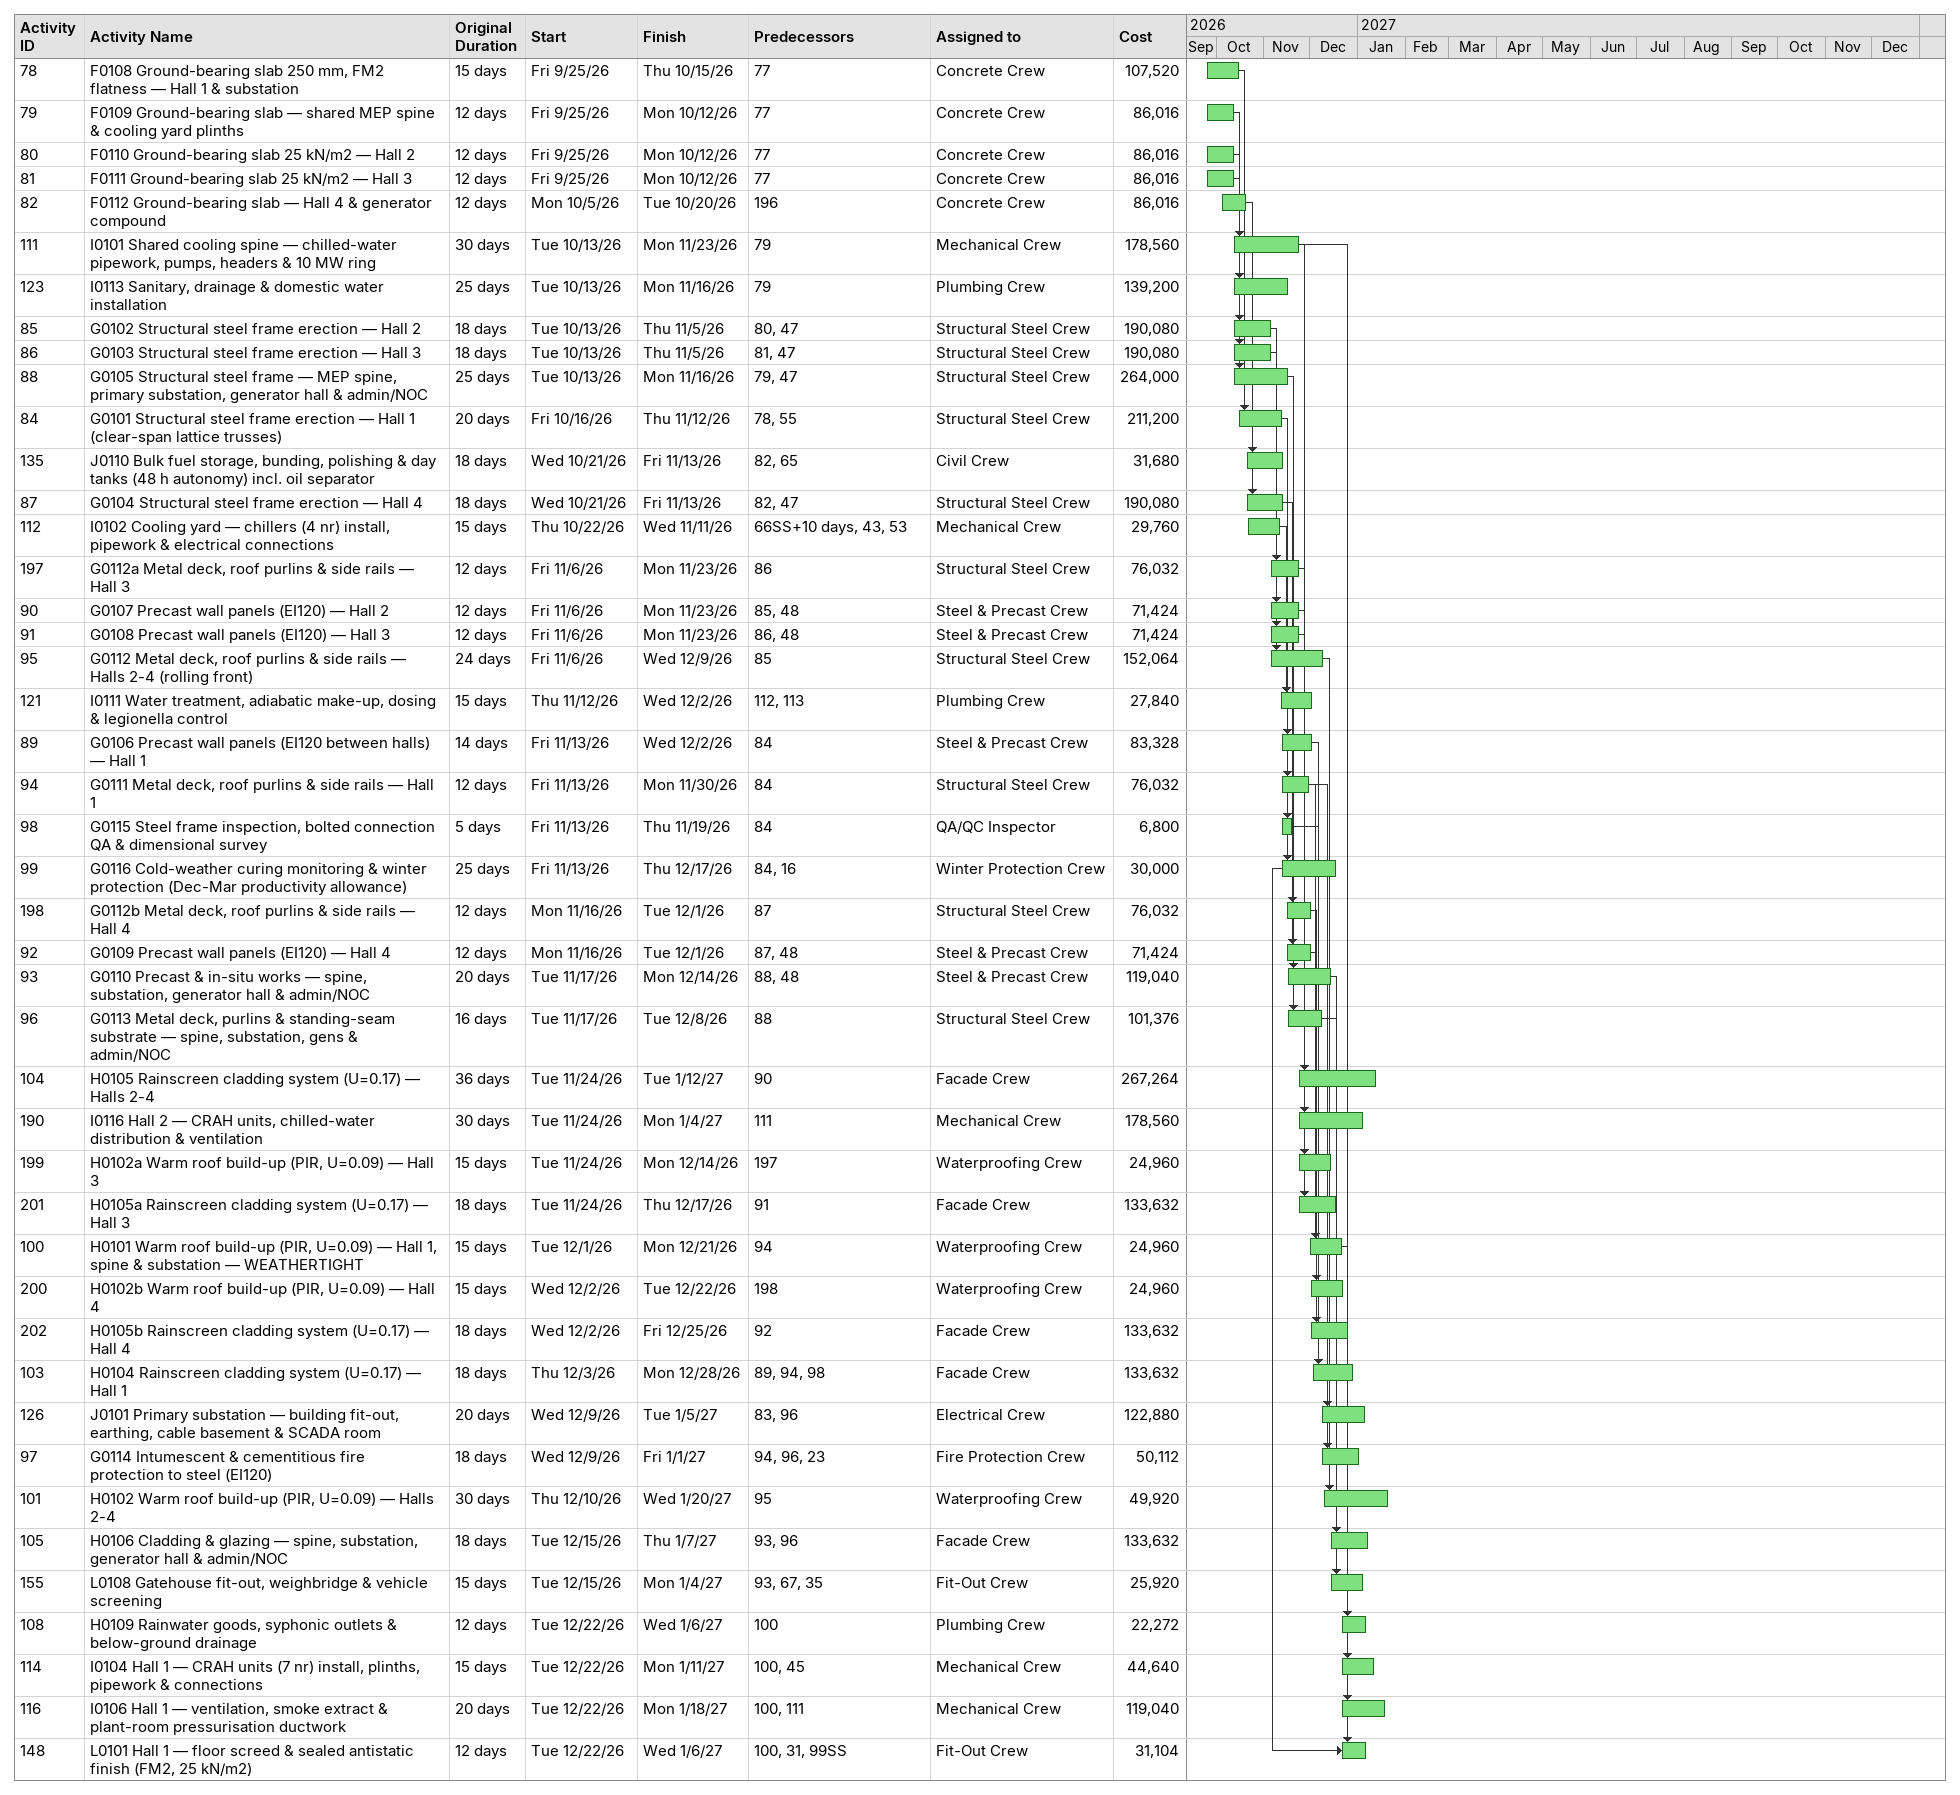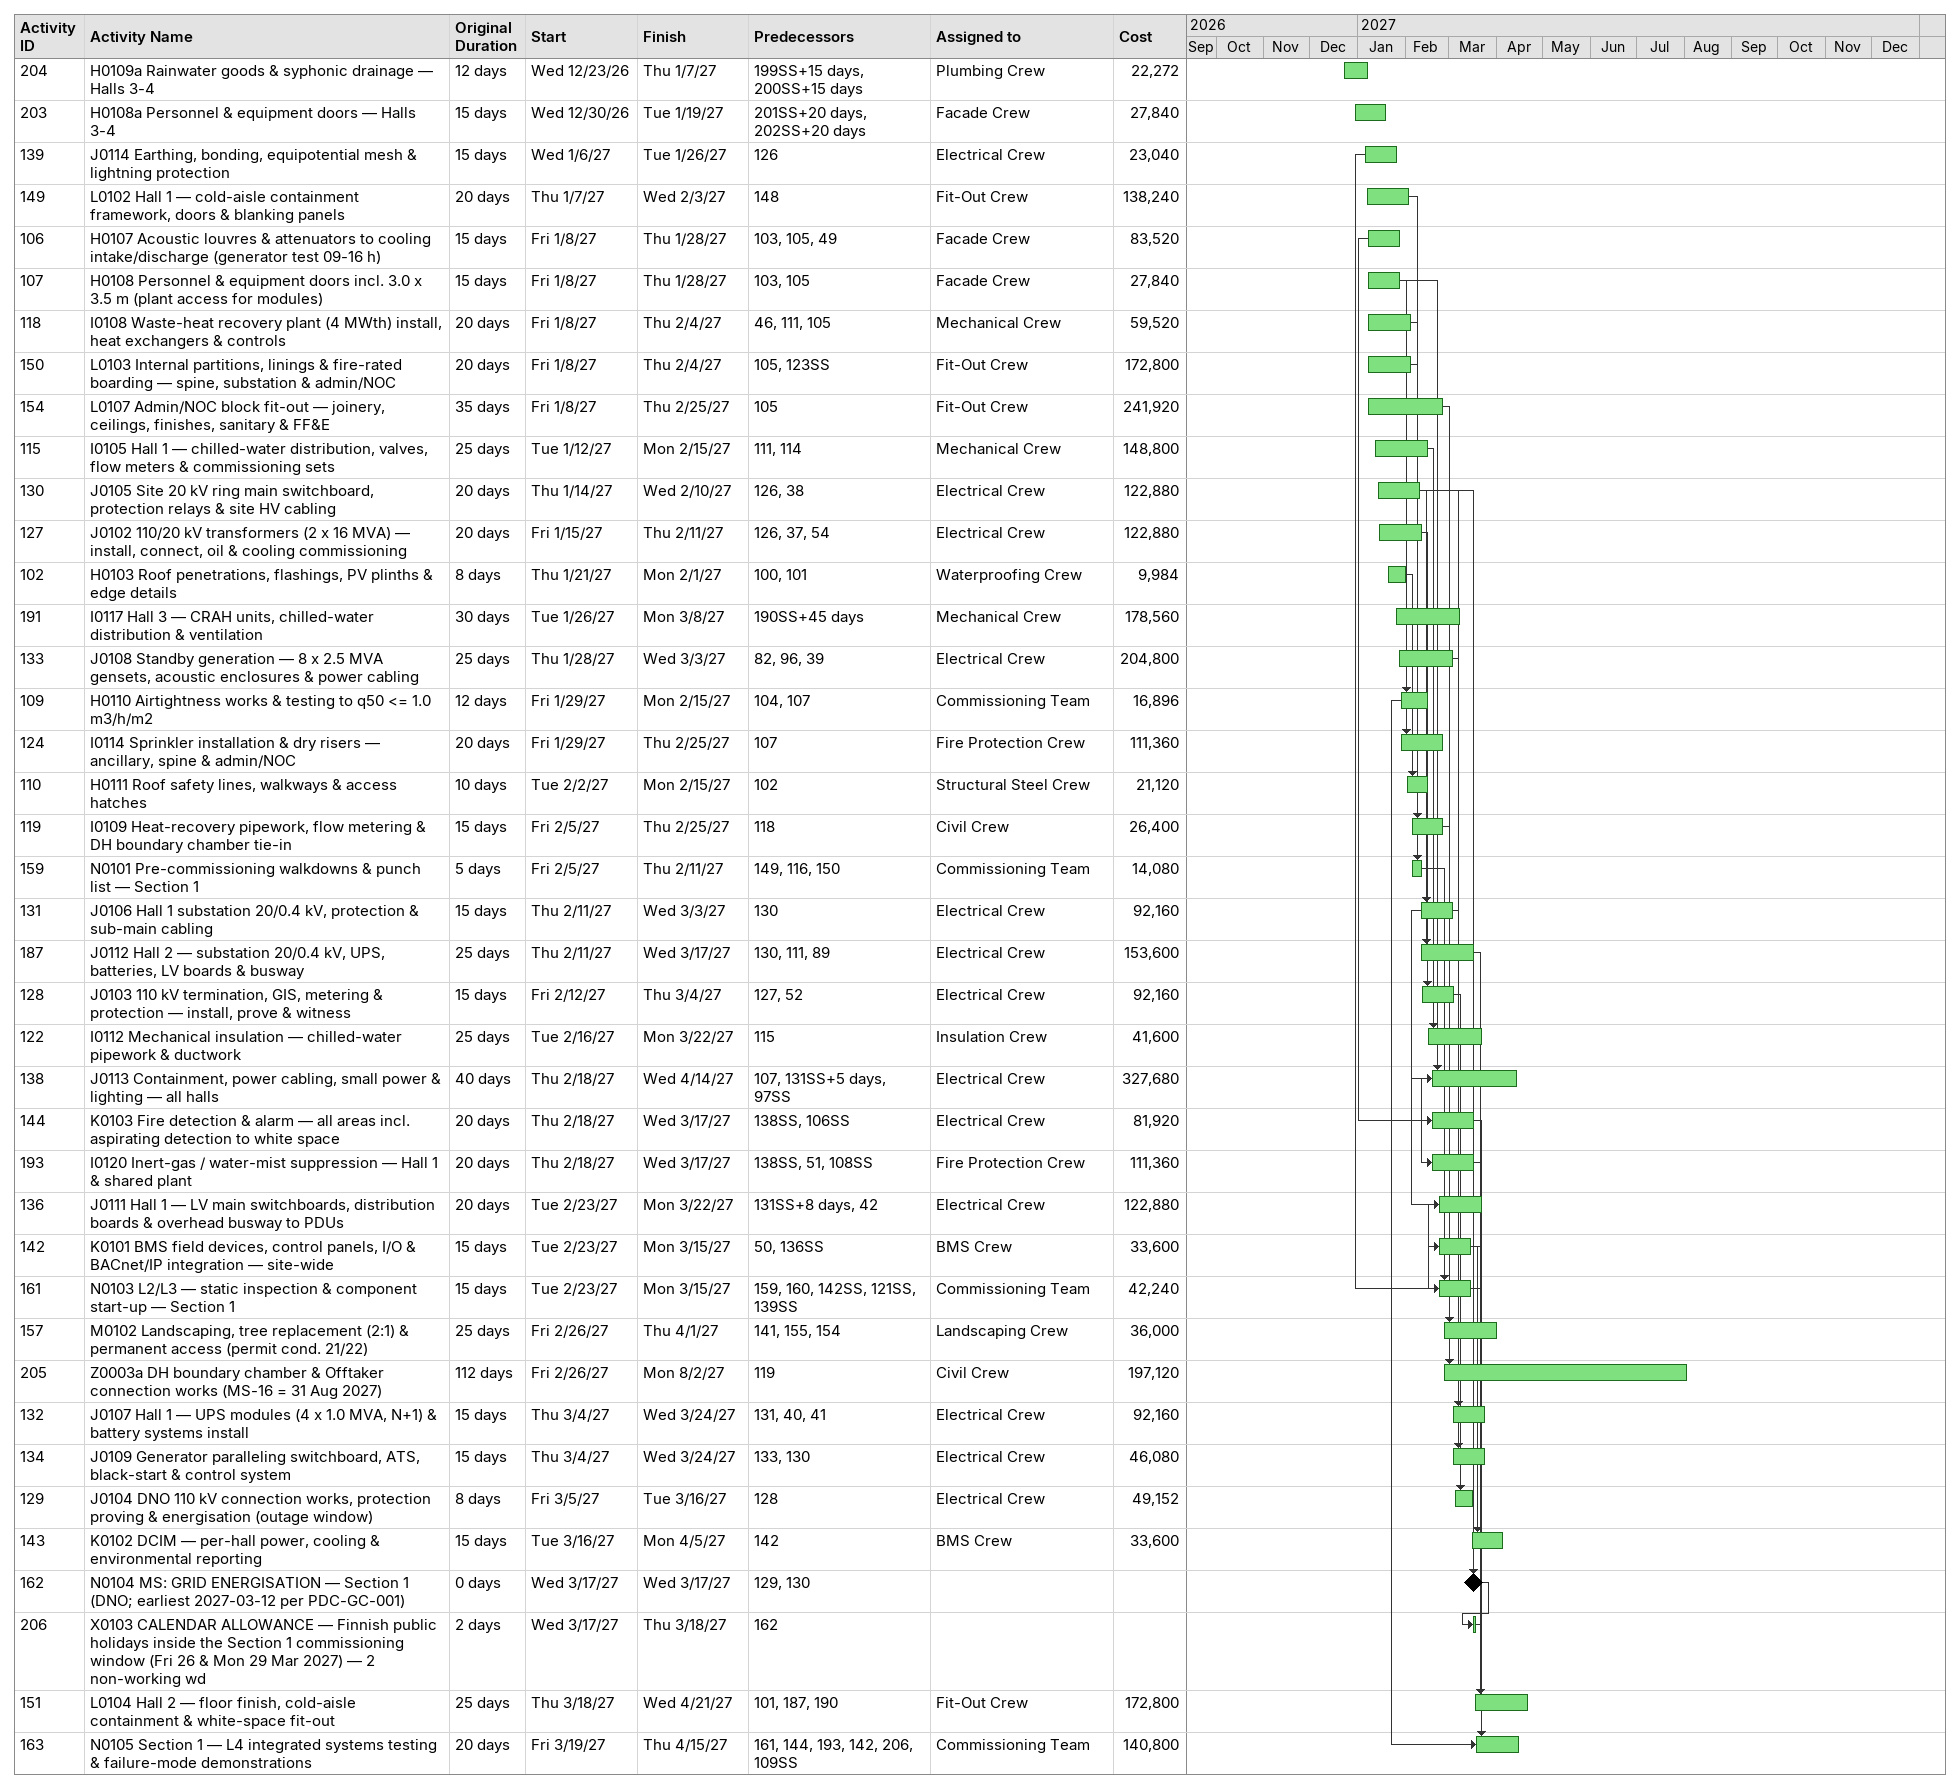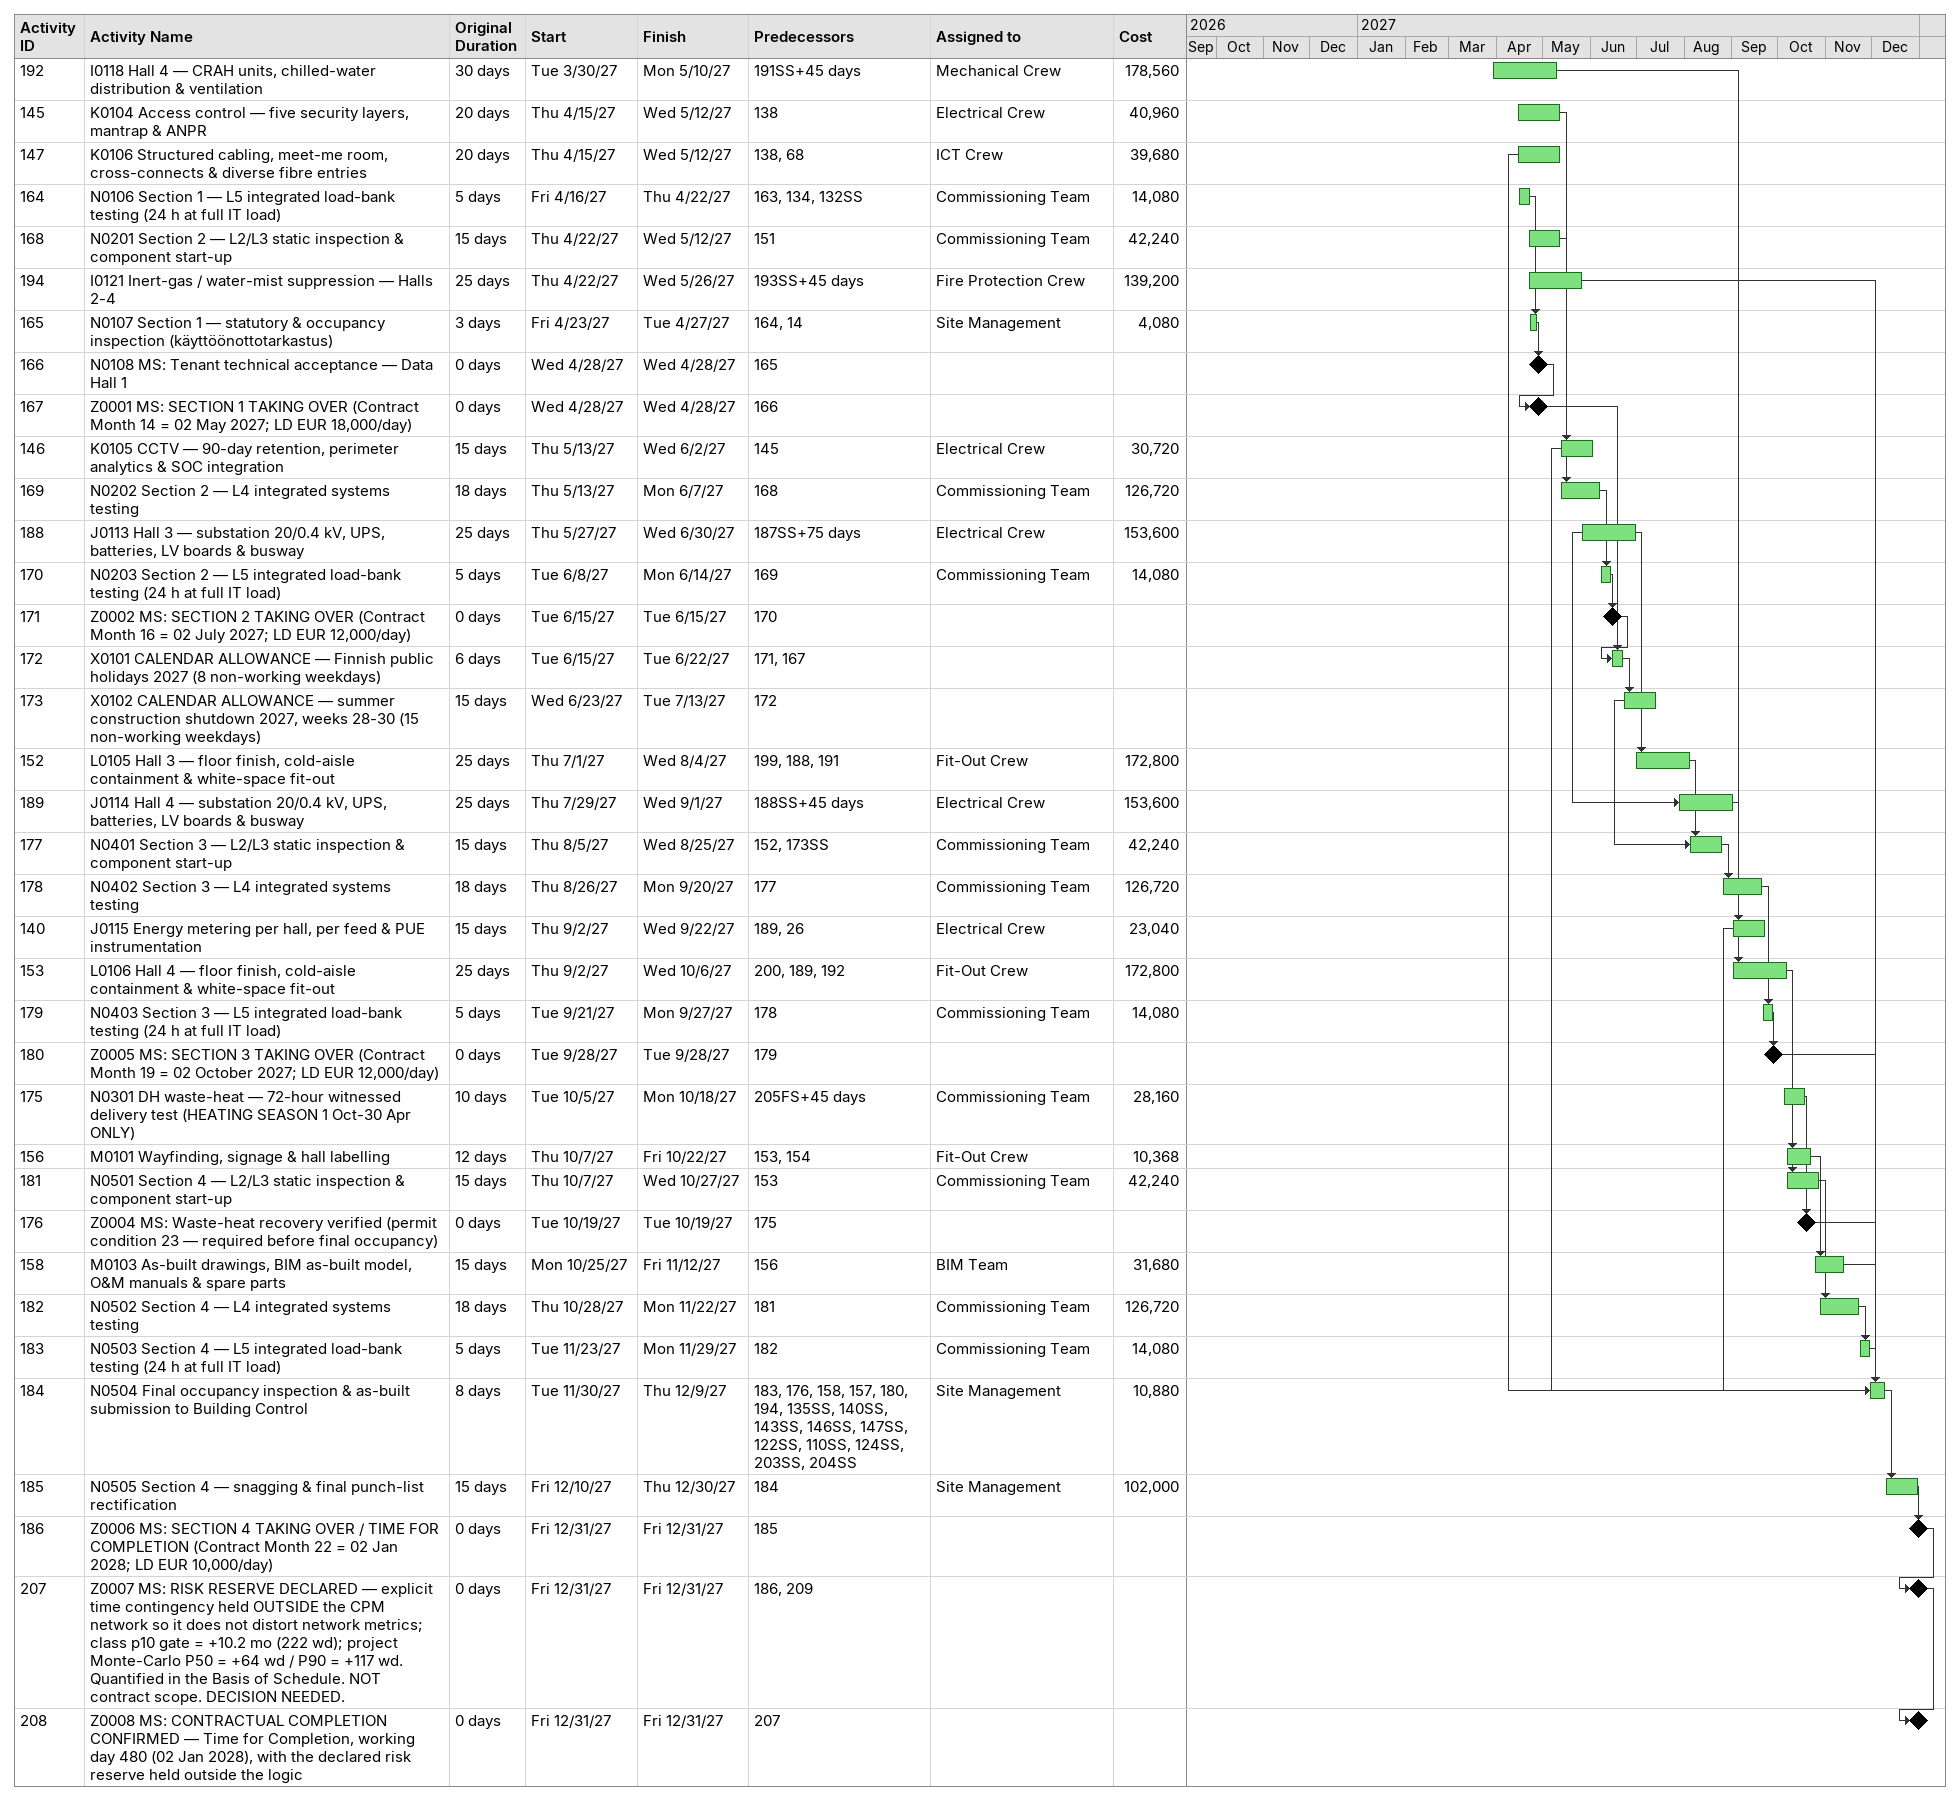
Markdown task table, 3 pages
| ID | Task | Original duration | Start | Finish | Predecessors | Resources | Cost |
|---|---|---|---|---|---|---|---|
| 78 | F0108 Ground-bearing slab 250 mm, FM2 flatness — Hall 1 & substation | 15d | 2026-09-25 | 2026-10-15 | 77 | Concrete Crew | 107520 |
| 79 | F0109 Ground-bearing slab — shared MEP spine & cooling yard plinths | 12d | 2026-09-25 | 2026-10-12 | 77 | Concrete Crew | 86016 |
| 80 | F0110 Ground-bearing slab 25 kN/m2 — Hall 2 | 12d | 2026-09-25 | 2026-10-12 | 77 | Concrete Crew | 86016 |
| 81 | F0111 Ground-bearing slab 25 kN/m2 — Hall 3 | 12d | 2026-09-25 | 2026-10-12 | 77 | Concrete Crew | 86016 |
| 82 | F0112 Ground-bearing slab — Hall 4 & generator compound | 12d | 2026-10-05 | 2026-10-20 | 196 | Concrete Crew | 86016 |
| 111 | I0101 Shared cooling spine — chilled-water pipework, pumps, headers & 10 MW ring | 30d | 2026-10-13 | 2026-11-23 | 79 | Mechanical Crew | 178560 |
| 123 | I0113 Sanitary, drainage & domestic water installation | 25d | 2026-10-13 | 2026-11-16 | 79 | Plumbing Crew | 139200 |
| 85 | G0102 Structural steel frame erection — Hall 2 | 18d | 2026-10-13 | 2026-11-05 | 80, 47 | Structural Steel Crew | 190080 |
| 86 | G0103 Structural steel frame erection — Hall 3 | 18d | 2026-10-13 | 2026-11-05 | 81, 47 | Structural Steel Crew | 190080 |
| 88 | G0105 Structural steel frame — MEP spine, primary substation, generator hall & admin/NOC | 25d | 2026-10-13 | 2026-11-16 | 79, 47 | Structural Steel Crew | 264000 |
| 84 | G0101 Structural steel frame erection — Hall 1 (clear-span lattice trusses) | 20d | 2026-10-16 | 2026-11-12 | 78, 55 | Structural Steel Crew | 211200 |
| 135 | J0110 Bulk fuel storage, bunding, polishing & day tanks (48 h autonomy) incl. oil separator | 18d | 2026-10-21 | 2026-11-13 | 82, 65 | Civil Crew | 31680 |
| 87 | G0104 Structural steel frame erection — Hall 4 | 18d | 2026-10-21 | 2026-11-13 | 82, 47 | Structural Steel Crew | 190080 |
| 112 | I0102 Cooling yard — chillers (4 nr) install, pipework & electrical connections | 15d | 2026-10-22 | 2026-11-11 | 66SS+10d, 43, 53 | Mechanical Crew | 29760 |
| 197 | G0112a Metal deck, roof purlins & side rails — Hall 3 | 12d | 2026-11-06 | 2026-11-23 | 86 | Structural Steel Crew | 76032 |
| 90 | G0107 Precast wall panels (EI120) — Hall 2 | 12d | 2026-11-06 | 2026-11-23 | 85, 48 | Steel & Precast Crew | 71424 |
| 91 | G0108 Precast wall panels (EI120) — Hall 3 | 12d | 2026-11-06 | 2026-11-23 | 86, 48 | Steel & Precast Crew | 71424 |
| 95 | G0112 Metal deck, roof purlins & side rails — Halls 2-4 (rolling front) | 24d | 2026-11-06 | 2026-12-09 | 85 | Structural Steel Crew | 152064 |
| 121 | I0111 Water treatment, adiabatic make-up, dosing & legionella control | 15d | 2026-11-12 | 2026-12-02 | 112, 113 | Plumbing Crew | 27840 |
| 89 | G0106 Precast wall panels (EI120 between halls) — Hall 1 | 14d | 2026-11-13 | 2026-12-02 | 84 | Steel & Precast Crew | 83328 |
| 94 | G0111 Metal deck, roof purlins & side rails — Hall 1 | 12d | 2026-11-13 | 2026-11-30 | 84 | Structural Steel Crew | 76032 |
| 98 | G0115 Steel frame inspection, bolted connection QA & dimensional survey | 5d | 2026-11-13 | 2026-11-19 | 84 | QA/QC Inspector | 6800 |
| 99 | G0116 Cold-weather curing monitoring & winter protection (Dec-Mar productivity allowance) | 25d | 2026-11-13 | 2026-12-17 | 84, 16 | Winter Protection Crew | 30000 |
| 198 | G0112b Metal deck, roof purlins & side rails — Hall 4 | 12d | 2026-11-16 | 2026-12-01 | 87 | Structural Steel Crew | 76032 |
| 92 | G0109 Precast wall panels (EI120) — Hall 4 | 12d | 2026-11-16 | 2026-12-01 | 87, 48 | Steel & Precast Crew | 71424 |
| 93 | G0110 Precast & in-situ works — spine, substation, generator hall & admin/NOC | 20d | 2026-11-17 | 2026-12-14 | 88, 48 | Steel & Precast Crew | 119040 |
| 96 | G0113 Metal deck, purlins & standing-seam substrate — spine, substation, gens & admin/NOC | 16d | 2026-11-17 | 2026-12-08 | 88 | Structural Steel Crew | 101376 |
| 104 | H0105 Rainscreen cladding system (U=0.17) — Halls 2-4 | 36d | 2026-11-24 | 2027-01-12 | 90 | Facade Crew | 267264 |
| 190 | I0116 Hall 2 — CRAH units, chilled-water distribution & ventilation | 30d | 2026-11-24 | 2027-01-04 | 111 | Mechanical Crew | 178560 |
| 199 | H0102a Warm roof build-up (PIR, U=0.09) — Hall 3 | 15d | 2026-11-24 | 2026-12-14 | 197 | Waterproofing Crew | 24960 |
| 201 | H0105a Rainscreen cladding system (U=0.17) — Hall 3 | 18d | 2026-11-24 | 2026-12-17 | 91 | Facade Crew | 133632 |
| 100 | H0101 Warm roof build-up (PIR, U=0.09) — Hall 1, spine & substation — WEATHERTIGHT | 15d | 2026-12-01 | 2026-12-21 | 94 | Waterproofing Crew | 24960 |
| 200 | H0102b Warm roof build-up (PIR, U=0.09) — Hall 4 | 15d | 2026-12-02 | 2026-12-22 | 198 | Waterproofing Crew | 24960 |
| 202 | H0105b Rainscreen cladding system (U=0.17) — Hall 4 | 18d | 2026-12-02 | 2026-12-25 | 92 | Facade Crew | 133632 |
| 103 | H0104 Rainscreen cladding system (U=0.17) — Hall 1 | 18d | 2026-12-03 | 2026-12-28 | 89, 94, 98 | Facade Crew | 133632 |
| 126 | J0101 Primary substation — building fit-out, earthing, cable basement & SCADA room | 20d | 2026-12-09 | 2027-01-05 | 83, 96 | Electrical Crew | 122880 |
| 97 | G0114 Intumescent & cementitious fire protection to steel (EI120) | 18d | 2026-12-09 | 2027-01-01 | 94, 96, 23 | Fire Protection Crew | 50112 |
| 101 | H0102 Warm roof build-up (PIR, U=0.09) — Halls 2-4 | 30d | 2026-12-10 | 2027-01-20 | 95 | Waterproofing Crew | 49920 |
| 105 | H0106 Cladding & glazing — spine, substation, generator hall & admin/NOC | 18d | 2026-12-15 | 2027-01-07 | 93, 96 | Facade Crew | 133632 |
| 155 | L0108 Gatehouse fit-out, weighbridge & vehicle screening | 15d | 2026-12-15 | 2027-01-04 | 93, 67, 35 | Fit-Out Crew | 25920 |
| 108 | H0109 Rainwater goods, syphonic outlets & below-ground drainage | 12d | 2026-12-22 | 2027-01-06 | 100 | Plumbing Crew | 22272 |
| 114 | I0104 Hall 1 — CRAH units (7 nr) install, plinths, pipework & connections | 15d | 2026-12-22 | 2027-01-11 | 100, 45 | Mechanical Crew | 44640 |
| 116 | I0106 Hall 1 — ventilation, smoke extract & plant-room pressurisation ductwork | 20d | 2026-12-22 | 2027-01-18 | 100, 111 | Mechanical Crew | 119040 |
| 148 | L0101 Hall 1 — floor screed & sealed antistatic finish (FM2, 25 kN/m2) | 12d | 2026-12-22 | 2027-01-06 | 100, 31, 99SS | Fit-Out Crew | 31104 |
| 204 | H0109a Rainwater goods & syphonic drainage — Halls 3-4 | 12d | 2026-12-23 | 2027-01-07 | 199SS+15d, 200SS+15d | Plumbing Crew | 22272 |
| 203 | H0108a Personnel & equipment doors — Halls 3-4 | 15d | 2026-12-30 | 2027-01-19 | 201SS+20d, 202SS+20d | Facade Crew | 27840 |
| 139 | J0114 Earthing, bonding, equipotential mesh & lightning protection | 15d | 2027-01-06 | 2027-01-26 | 126 | Electrical Crew | 23040 |
| 149 | L0102 Hall 1 — cold-aisle containment framework, doors & blanking panels | 20d | 2027-01-07 | 2027-02-03 | 148 | Fit-Out Crew | 138240 |
| 106 | H0107 Acoustic louvres & attenuators to cooling intake/discharge (generator test 09-16 h) | 15d | 2027-01-08 | 2027-01-28 | 103, 105, 49 | Facade Crew | 83520 |
| 107 | H0108 Personnel & equipment doors incl. 3.0 x 3.5 m (plant access for modules) | 15d | 2027-01-08 | 2027-01-28 | 103, 105 | Facade Crew | 27840 |
| 118 | I0108 Waste-heat recovery plant (4 MWth) install, heat exchangers & controls | 20d | 2027-01-08 | 2027-02-04 | 46, 111, 105 | Mechanical Crew | 59520 |
| 150 | L0103 Internal partitions, linings & fire-rated boarding — spine, substation & admin/NOC | 20d | 2027-01-08 | 2027-02-04 | 105, 123SS | Fit-Out Crew | 172800 |
| 154 | L0107 Admin/NOC block fit-out — joinery, ceilings, finishes, sanitary & FF&E | 35d | 2027-01-08 | 2027-02-25 | 105 | Fit-Out Crew | 241920 |
| 115 | I0105 Hall 1 — chilled-water distribution, valves, flow meters & commissioning sets | 25d | 2027-01-12 | 2027-02-15 | 111, 114 | Mechanical Crew | 148800 |
| 130 | J0105 Site 20 kV ring main switchboard, protection relays & site HV cabling | 20d | 2027-01-14 | 2027-02-10 | 126, 38 | Electrical Crew | 122880 |
| 127 | J0102 110/20 kV transformers (2 x 16 MVA) — install, connect, oil & cooling commissioning | 20d | 2027-01-15 | 2027-02-11 | 126, 37, 54 | Electrical Crew | 122880 |
| 102 | H0103 Roof penetrations, flashings, PV plinths & edge details | 8d | 2027-01-21 | 2027-02-01 | 100, 101 | Waterproofing Crew | 9984 |
| 191 | I0117 Hall 3 — CRAH units, chilled-water distribution & ventilation | 30d | 2027-01-26 | 2027-03-08 | 190SS+45d | Mechanical Crew | 178560 |
| 133 | J0108 Standby generation — 8 x 2.5 MVA gensets, acoustic enclosures & power cabling | 25d | 2027-01-28 | 2027-03-03 | 82, 96, 39 | Electrical Crew | 204800 |
| 109 | H0110 Airtightness works & testing to q50 <= 1.0 m3/h/m2 | 12d | 2027-01-29 | 2027-02-15 | 104, 107 | Commissioning Team | 16896 |
| 124 | I0114 Sprinkler installation & dry risers — ancillary, spine & admin/NOC | 20d | 2027-01-29 | 2027-02-25 | 107 | Fire Protection Crew | 111360 |
| 110 | H0111 Roof safety lines, walkways & access hatches | 10d | 2027-02-02 | 2027-02-15 | 102 | Structural Steel Crew | 21120 |
| 119 | I0109 Heat-recovery pipework, flow metering & DH boundary chamber tie-in | 15d | 2027-02-05 | 2027-02-25 | 118 | Civil Crew | 26400 |
| 159 | N0101 Pre-commissioning walkdowns & punch list — Section 1 | 5d | 2027-02-05 | 2027-02-11 | 149, 116, 150 | Commissioning Team | 14080 |
| 131 | J0106 Hall 1 substation 20/0.4 kV, protection & sub-main cabling | 15d | 2027-02-11 | 2027-03-03 | 130 | Electrical Crew | 92160 |
| 187 | J0112 Hall 2 — substation 20/0.4 kV, UPS, batteries, LV boards & busway | 25d | 2027-02-11 | 2027-03-17 | 130, 111, 89 | Electrical Crew | 153600 |
| 128 | J0103 110 kV termination, GIS, metering & protection — install, prove & witness | 15d | 2027-02-12 | 2027-03-04 | 127, 52 | Electrical Crew | 92160 |
| 122 | I0112 Mechanical insulation — chilled-water pipework & ductwork | 25d | 2027-02-16 | 2027-03-22 | 115 | Insulation Crew | 41600 |
| 138 | J0113 Containment, power cabling, small power & lighting — all halls | 40d | 2027-02-18 | 2027-04-14 | 107, 131SS+5d, 97SS | Electrical Crew | 327680 |
| 144 | K0103 Fire detection & alarm — all areas incl. aspirating detection to white space | 20d | 2027-02-18 | 2027-03-17 | 138SS, 106SS | Electrical Crew | 81920 |
| 193 | I0120 Inert-gas / water-mist suppression — Hall 1 & shared plant | 20d | 2027-02-18 | 2027-03-17 | 138SS, 51, 108SS | Fire Protection Crew | 111360 |
| 136 | J0111 Hall 1 — LV main switchboards, distribution boards & overhead busway to PDUs | 20d | 2027-02-23 | 2027-03-22 | 131SS+8d, 42 | Electrical Crew | 122880 |
| 142 | K0101 BMS field devices, control panels, I/O & BACnet/IP integration — site-wide | 15d | 2027-02-23 | 2027-03-15 | 50, 136SS | BMS Crew | 33600 |
| 161 | N0103 L2/L3 — static inspection & component start-up — Section 1 | 15d | 2027-02-23 | 2027-03-15 | 159, 160, 142SS, 121SS, 139SS | Commissioning Team | 42240 |
| 157 | M0102 Landscaping, tree replacement (2:1) & permanent access (permit cond. 21/22) | 25d | 2027-02-26 | 2027-04-01 | 141, 155, 154 | Landscaping Crew | 36000 |
| 205 | Z0003a DH boundary chamber & Offtaker connection works (MS-16 = 31 Aug 2027) | 112d | 2027-02-26 | 2027-08-02 | 119 | Civil Crew | 197120 |
| 132 | J0107 Hall 1 — UPS modules (4 x 1.0 MVA, N+1) & battery systems install | 15d | 2027-03-04 | 2027-03-24 | 131, 40, 41 | Electrical Crew | 92160 |
| 134 | J0109 Generator paralleling switchboard, ATS, black-start & control system | 15d | 2027-03-04 | 2027-03-24 | 133, 130 | Electrical Crew | 46080 |
| 129 | J0104 DNO 110 kV connection works, protection proving & energisation (outage window) | 8d | 2027-03-05 | 2027-03-16 | 128 | Electrical Crew | 49152 |
| 143 | K0102 DCIM — per-hall power, cooling & environmental reporting | 15d | 2027-03-16 | 2027-04-05 | 142 | BMS Crew | 33600 |
| 162 | N0104 MS: GRID ENERGISATION — Section 1 (DNO; earliest 2027-03-12 per PDC-GC-001) | 0d | 2027-03-17 | 2027-03-17 | 129, 130 |  |  |
| 206 | X0103 CALENDAR ALLOWANCE — Finnish public holidays inside the Section 1 commissioning window (Fri 26 & Mon 29 Mar 2027) — 2 non-working wd | 2d | 2027-03-17 | 2027-03-18 | 162 |  |  |
| 151 | L0104 Hall 2 — floor finish, cold-aisle containment & white-space fit-out | 25d | 2027-03-18 | 2027-04-21 | 101, 187, 190 | Fit-Out Crew | 172800 |
| 163 | N0105 Section 1 — L4 integrated systems testing & failure-mode demonstrations | 20d | 2027-03-19 | 2027-04-15 | 161, 144, 193, 142, 206, 109SS | Commissioning Team | 140800 |
| 192 | I0118 Hall 4 — CRAH units, chilled-water distribution & ventilation | 30d | 2027-03-30 | 2027-05-10 | 191SS+45d | Mechanical Crew | 178560 |
| 145 | K0104 Access control — five security layers, mantrap & ANPR | 20d | 2027-04-15 | 2027-05-12 | 138 | Electrical Crew | 40960 |
| 147 | K0106 Structured cabling, meet-me room, cross-connects & diverse fibre entries | 20d | 2027-04-15 | 2027-05-12 | 138, 68 | ICT Crew | 39680 |
| 164 | N0106 Section 1 — L5 integrated load-bank testing (24 h at full IT load) | 5d | 2027-04-16 | 2027-04-22 | 163, 134, 132SS | Commissioning Team | 14080 |
| 168 | N0201 Section 2 — L2/L3 static inspection & component start-up | 15d | 2027-04-22 | 2027-05-12 | 151 | Commissioning Team | 42240 |
| 194 | I0121 Inert-gas / water-mist suppression — Halls 2-4 | 25d | 2027-04-22 | 2027-05-26 | 193SS+45d | Fire Protection Crew | 139200 |
| 165 | N0107 Section 1 — statutory & occupancy inspection (käyttöönottotarkastus) | 3d | 2027-04-23 | 2027-04-27 | 164, 14 | Site Management | 4080 |
| 166 | N0108 MS: Tenant technical acceptance — Data Hall 1 | 0d | 2027-04-28 | 2027-04-28 | 165 |  |  |
| 167 | Z0001 MS: SECTION 1 TAKING OVER (Contract Month 14 = 02 May 2027; LD EUR 18,000/day) | 0d | 2027-04-28 | 2027-04-28 | 166 |  |  |
| 146 | K0105 CCTV — 90-day retention, perimeter analytics & SOC integration | 15d | 2027-05-13 | 2027-06-02 | 145 | Electrical Crew | 30720 |
| 169 | N0202 Section 2 — L4 integrated systems testing | 18d | 2027-05-13 | 2027-06-07 | 168 | Commissioning Team | 126720 |
| 188 | J0113 Hall 3 — substation 20/0.4 kV, UPS, batteries, LV boards & busway | 25d | 2027-05-27 | 2027-06-30 | 187SS+75d | Electrical Crew | 153600 |
| 170 | N0203 Section 2 — L5 integrated load-bank testing (24 h at full IT load) | 5d | 2027-06-08 | 2027-06-14 | 169 | Commissioning Team | 14080 |
| 171 | Z0002 MS: SECTION 2 TAKING OVER (Contract Month 16 = 02 July 2027; LD EUR 12,000/day) | 0d | 2027-06-15 | 2027-06-15 | 170 |  |  |
| 172 | X0101 CALENDAR ALLOWANCE — Finnish public holidays 2027 (8 non-working weekdays) | 6d | 2027-06-15 | 2027-06-22 | 171, 167 |  |  |
| 173 | X0102 CALENDAR ALLOWANCE — summer construction shutdown 2027, weeks 28-30 (15 non-working weekdays) | 15d | 2027-06-23 | 2027-07-13 | 172 |  |  |
| 152 | L0105 Hall 3 — floor finish, cold-aisle containment & white-space fit-out | 25d | 2027-07-01 | 2027-08-04 | 199, 188, 191 | Fit-Out Crew | 172800 |
| 189 | J0114 Hall 4 — substation 20/0.4 kV, UPS, batteries, LV boards & busway | 25d | 2027-07-29 | 2027-09-01 | 188SS+45d | Electrical Crew | 153600 |
| 177 | N0401 Section 3 — L2/L3 static inspection & component start-up | 15d | 2027-08-05 | 2027-08-25 | 152, 173SS | Commissioning Team | 42240 |
| 178 | N0402 Section 3 — L4 integrated systems testing | 18d | 2027-08-26 | 2027-09-20 | 177 | Commissioning Team | 126720 |
| 140 | J0115 Energy metering per hall, per feed & PUE instrumentation | 15d | 2027-09-02 | 2027-09-22 | 189, 26 | Electrical Crew | 23040 |
| 153 | L0106 Hall 4 — floor finish, cold-aisle containment & white-space fit-out | 25d | 2027-09-02 | 2027-10-06 | 200, 189, 192 | Fit-Out Crew | 172800 |
| 179 | N0403 Section 3 — L5 integrated load-bank testing (24 h at full IT load) | 5d | 2027-09-21 | 2027-09-27 | 178 | Commissioning Team | 14080 |
| 180 | Z0005 MS: SECTION 3 TAKING OVER (Contract Month 19 = 02 October 2027; LD EUR 12,000/day) | 0d | 2027-09-28 | 2027-09-28 | 179 |  |  |
| 175 | N0301 DH waste-heat — 72-hour witnessed delivery test (HEATING SEASON 1 Oct-30 Apr ONLY) | 10d | 2027-10-05 | 2027-10-18 | 205FS+45d | Commissioning Team | 28160 |
| 156 | M0101 Wayfinding, signage & hall labelling | 12d | 2027-10-07 | 2027-10-22 | 153, 154 | Fit-Out Crew | 10368 |
| 181 | N0501 Section 4 — L2/L3 static inspection & component start-up | 15d | 2027-10-07 | 2027-10-27 | 153 | Commissioning Team | 42240 |
| 176 | Z0004 MS: Waste-heat recovery verified (permit condition 23 — required before final occupancy) | 0d | 2027-10-19 | 2027-10-19 | 175 |  |  |
| 158 | M0103 As-built drawings, BIM as-built model, O&M manuals & spare parts | 15d | 2027-10-25 | 2027-11-12 | 156 | BIM Team | 31680 |
| 182 | N0502 Section 4 — L4 integrated systems testing | 18d | 2027-10-28 | 2027-11-22 | 181 | Commissioning Team | 126720 |
| 183 | N0503 Section 4 — L5 integrated load-bank testing (24 h at full IT load) | 5d | 2027-11-23 | 2027-11-29 | 182 | Commissioning Team | 14080 |
| 184 | N0504 Final occupancy inspection & as-built submission to Building Control | 8d | 2027-11-30 | 2027-12-09 | 183, 176, 158, 157, 180, 194, 135SS, 140SS, 143SS, 146SS, 147SS, 122SS, 110SS, 124SS, 203SS, 204SS | Site Management | 10880 |
| 185 | N0505 Section 4 — snagging & final punch-list rectification | 15d | 2027-12-10 | 2027-12-30 | 184 | Site Management | 102000 |
| 186 | Z0006 MS: SECTION 4 TAKING OVER / TIME FOR COMPLETION (Contract Month 22 = 02 Jan 2028; LD EUR 10,000/day) | 0d | 2027-12-31 | 2027-12-31 | 185 |  |  |
| 207 | Z0007 MS: RISK RESERVE DECLARED — explicit time contingency held OUTSIDE the CPM network so it does not distort network metrics; class p10 gate = +10.2 mo (222 wd); project Monte-Carlo P50 = +64 wd / P90 = +117 wd. Quantified in the Basis of Schedule. NOT contract scope. DECISION NEEDED. | 0d | 2027-12-31 | 2027-12-31 | 186, 209 |  |  |
| 208 | Z0008 MS: CONTRACTUAL COMPLETION CONFIRMED — Time for Completion, working day 480 (02 Jan 2028), with the declared risk reserve held outside the logic | 0d | 2027-12-31 | 2027-12-31 | 207 |  |  |
